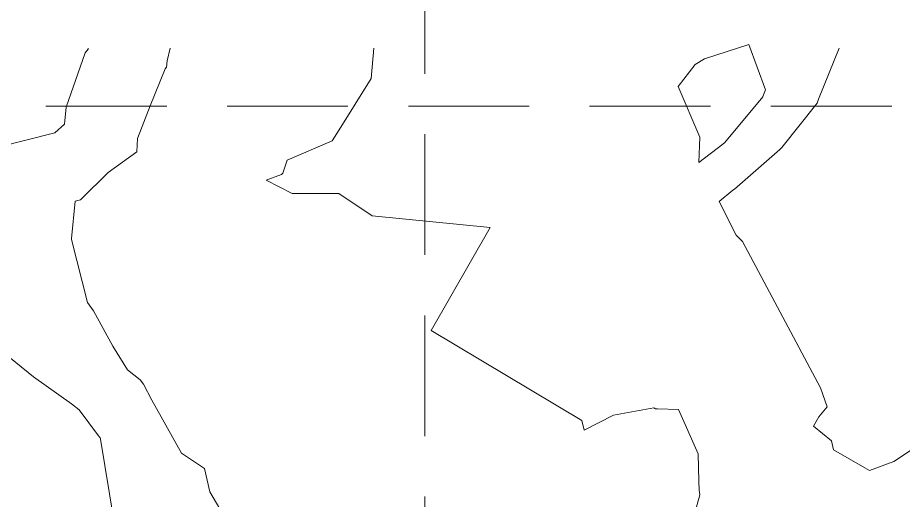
# Model space of a CAD drawing. Extents: x 33353 to 37237, y 80141 to 82571.
# Drawn here: x 34398.5 to 34502.9, y 82400.4 to 82457.3 of the extents above; entities that cross this region are included whole.
import ezdxf

# ---------------------------------------------------------------- set-up
doc = ezdxf.new("R2010")
doc.units = 0
doc.header["$MEASUREMENT"] = 0
doc.linetypes.add('HIDDEN', pattern=[0.375, 0.25, -0.125])
doc.layers.add('GRID', color=254, linetype='HIDDEN')
doc.layers.add('TOPOSHD-5', color=7, linetype='Continuous', lineweight=0)
doc.layers.add('TOPOSHD-6', color=7, linetype='Continuous', lineweight=0)

msp = doc.modelspace()

# ---------------------------------------------------------------- linework, layer by layer
at = {"layer": 'GRID', "linetype": 'HIDDEN', "lineweight": 15, "ltscale": 57}
for p, q in [((34446.47, 82507.72), (34446.47, 80386.52)), ((33418.53, 82446.92), (37175.62, 82446.92))]:
    msp.add_line(p, q, dxfattribs=at)
at = {"layer": 'TOPOSHD-5', "color": 43, "linetype": 'Continuous', "lineweight": 0}
for p, q in [((34479.45, 82452.5), (34484.69, 82454.2)), ((34484.69, 82454.2), (34486.63, 82448.84)), ((34440.16, 82450.18), (34440.47, 82453.75)), ((34476.34, 82449.23), (34478.33, 82451.84)), ((34478.33, 82451.84), (34479.45, 82452.5)), ((34436.37, 82444.13), (34440.16, 82450.18)), ((34478.89, 82443.23), (34476.34, 82449.23)), ((34486.63, 82448.84), (34486.34, 82448.05)), ((34486.31, 82448.01), (34481.85, 82442.62)), ((34486.34, 82448.05), (34486.31, 82448.01)), ((34435.54, 82442.82), (34436.37, 82444.13)), ((34430.22, 82440.52), (34435.54, 82442.82)), ((34478.8, 82440.26), (34478.89, 82443.23)), ((34481.62, 82442.42), (34478.8, 82440.26)), ((34481.85, 82442.62), (34481.62, 82442.42)), ((34429.71, 82438.98), (34430.22, 82440.52)), ((34427.78, 82438.18), (34429.58, 82438.83)), ((34430.81, 82436.58), (34427.78, 82438.18)), ((34429.58, 82438.83), (34429.71, 82438.98)), ((34436.33, 82436.61), (34430.81, 82436.58)), ((34440.27, 82433.98), (34436.33, 82436.61)), ((34454.18, 82432.58), (34440.27, 82433.98)), ((34447.2, 82420.42), (34454.18, 82432.58)), ((34464.99, 82409.81), (34447.2, 82420.42)), ((34473.49, 82411.3), (34468.7, 82410.42)), ((34473.67, 82411.2), (34473.49, 82411.3)), ((34473.92, 82411.17), (34473.67, 82411.2)), ((34476.4, 82411.11), (34473.92, 82411.17)), ((34478.72, 82405.87), (34476.4, 82411.11)), ((34468.7, 82410.42), (34465.27, 82408.66)), ((34465.27, 82408.66), (34464.99, 82409.81)), ((34478.8, 82402.67), (34478.72, 82405.87)), ((34478.81, 82401.59), (34478.8, 82402.67)), ((34478.89, 82401.03), (34478.81, 82401.59)), ((34478.16, 82398.32), (34478.89, 82401.03))]:
    msp.add_line(p, q, dxfattribs=at)
at = {"layer": 'TOPOSHD-6', "color": 43, "linetype": 'Continuous', "lineweight": 0}
for p, q in [((34404.19, 82446.8), (34406.42, 82453.2)), ((34406.42, 82453.2), (34406.76, 82453.64)), ((34406.76, 82453.64), (34406.77, 82453.75)), ((34416.44, 82453.75), (34416.08, 82452.25)), ((34495.34, 82453.75), (34492.88, 82447.72)), ((34416.08, 82452.25), (34416, 82451.52)), ((34415.85, 82451.33), (34414.07, 82446.95)), ((34416, 82451.52), (34415.85, 82451.33)), ((34492.88, 82447.72), (34492.72, 82447.27)), ((34403.97, 82444.77), (34404.19, 82446.8)), ((34414.07, 82446.95), (34412.6, 82443.09)), ((34492.72, 82447.27), (34488.56, 82442.04)), ((34402.86, 82443.75), (34403.97, 82444.77)), ((34394.51, 82441.68), (34402.86, 82443.75)), ((34412.6, 82443.09), (34412.53, 82441.53)), ((34412.53, 82441.53), (34409.14, 82439.08)), ((34488.35, 82441.79), (34482.98, 82437.13)), ((34488.56, 82442.04), (34488.35, 82441.79)), ((34409.14, 82439.08), (34405.98, 82435.97)), ((34482.98, 82437.13), (34482.79, 82436.98)), ((34482.79, 82436.98), (34481.17, 82435.65)), ((34405.25, 82435.71), (34404.81, 82431.29)), ((34405.86, 82435.86), (34405.25, 82435.71)), ((34405.98, 82435.97), (34405.86, 82435.86)), ((34481.17, 82435.65), (34483.19, 82431.7)), ((34404.81, 82431.29), (34404.82, 82431.17)), ((34404.82, 82431.17), (34406.7, 82423.74)), ((34483.19, 82431.7), (34483.94, 82430.95)), ((34483.94, 82430.95), (34493.11, 82413.65)), ((34406.7, 82423.74), (34407.39, 82422.75)), ((34407.39, 82422.75), (34409.67, 82418.58)), ((34400.34, 82414.96), (34395.65, 82418.74)), ((34409.67, 82418.58), (34411.41, 82415.77)), ((34411.41, 82415.77), (34412.92, 82414.61)), ((34404.81, 82411.77), (34400.34, 82414.96)), ((34412.92, 82414.61), (34413.29, 82414.11)), ((34413.29, 82414.11), (34414.29, 82412.22)), ((34493.11, 82413.65), (34493.93, 82411.43)), ((34414.29, 82412.22), (34417.77, 82405.97)), ((34405.73, 82411.07), (34404.81, 82411.77)), ((34408.01, 82407.99), (34405.73, 82411.07)), ((34493.93, 82411.43), (34492.92, 82410.23)), ((34492.92, 82410.23), (34492.31, 82409.16)), ((34492.31, 82409.16), (34494.41, 82407.42)), ((34408.18, 82407.76), (34408.01, 82407.99)), ((34408.22, 82407.68), (34408.18, 82407.76)), ((34408.23, 82407.6), (34408.22, 82407.68)), ((34410.42, 82394.35), (34408.23, 82407.6)), ((34494.41, 82407.42), (34494.68, 82406.33)), ((34417.77, 82405.97), (34420.49, 82404.14)), ((34494.68, 82406.33), (34498.36, 82404.24)), ((34501.79, 82404.96), (34503.87, 82406.36)), ((34498.91, 82403.89), (34501.79, 82404.96)), ((34420.49, 82404.14), (34421.12, 82401.41)), ((34498.36, 82404.24), (34498.91, 82403.89)), ((34421.12, 82401.41), (34423.64, 82397.12))]:
    msp.add_line(p, q, dxfattribs=at)

doc.saveas('drawing.dxf')
